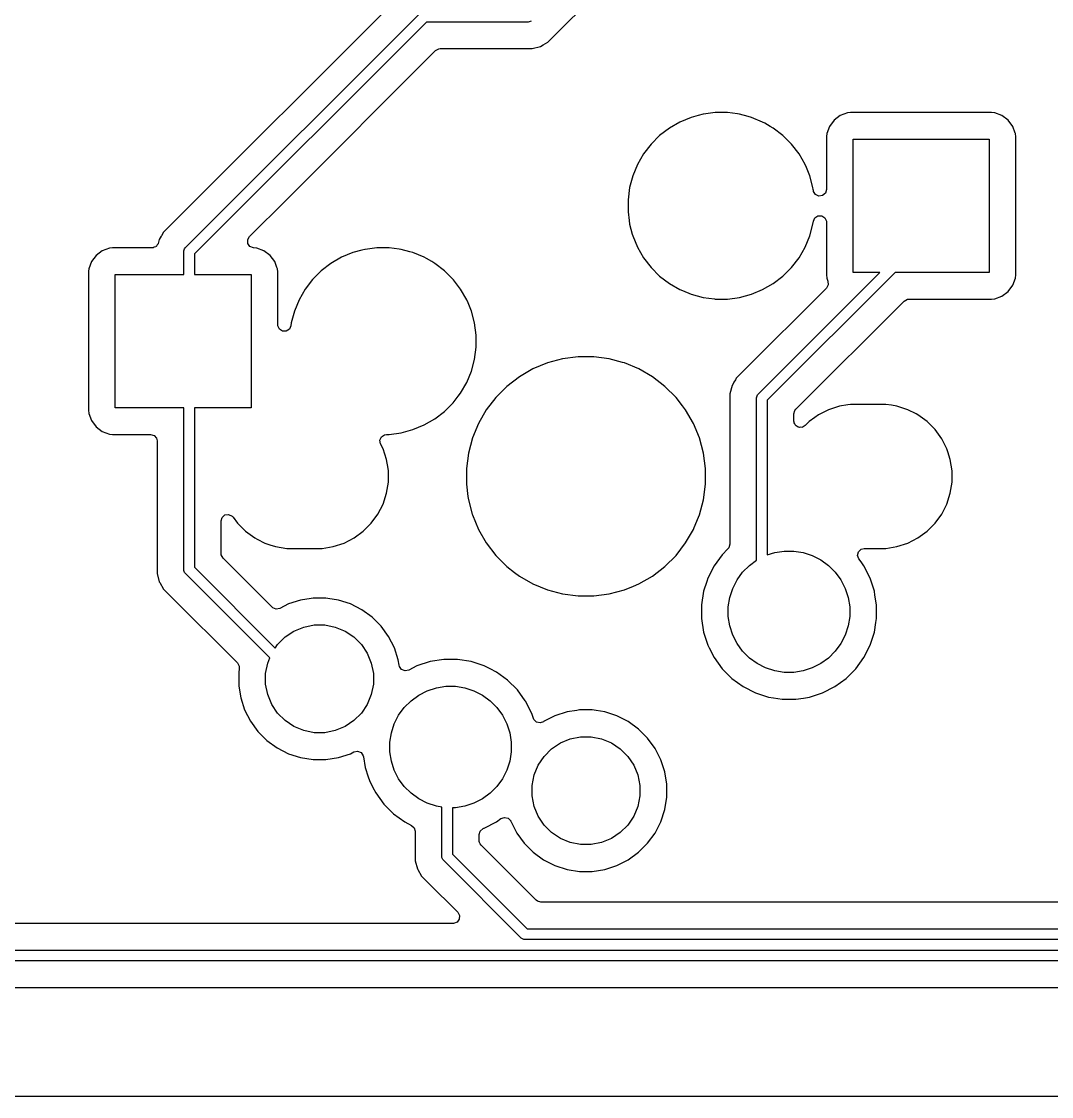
# Model space of a CAD drawing. Header units: millimetres. Extents: x 69 to 174, y -162 to -92.
# Drawn here: x 88.55 to 107.88, y -161.98 to -141.8 of the extents above; entities that cross this region are included whole.
import ezdxf

# ---------------------------------------------------------------- set-up
doc = ezdxf.new("R2010")
doc.units = ezdxf.units.MM
doc.layers.add('Back', color=153, linetype='CONTINUOUS', true_color=0x4d7fc4)

msp = doc.modelspace()

# ---------------------------------------------------------------- linework, layer by layer
at = {"layer": 'Back', "linetype": 'CONTINUOUS'}
for p, q in [((98.549421, -142.068395), (100.878181, -139.739636)), ((95.740874, -141.229372), (91.216073, -145.754173)), ((91.625881, -146.05218), (96.038881, -141.639181)), ((96.151013, -141.809891), (91.796592, -146.164312)), ((98.058692, -141.809891), (96.151013, -141.809891)), ((98.078201, -141.80797), (98.058692, -141.809891)), ((98.114249, -141.793038), (98.078201, -141.80797)), ((98.427408, -142.190411), (98.539212, -142.078607)), ((98.539212, -142.078605), (98.54942, -142.068398)), ((98.539212, -142.078607), (98.539212, -142.078605)), ((98.54942, -142.068398), (98.549421, -142.068395)), ((98.137749, -142.310392), (98.290477, -142.269468)), ((98.290477, -142.269468), (98.340596, -142.24053)), ((98.340596, -142.24053), (98.427408, -142.190411)), ((93.522458, -145.146258), (96.322008, -142.34671)), ((96.322008, -142.34671), (96.383331, -142.313225)), ((96.383331, -142.313225), (96.409689, -142.310391)), ((96.409689, -142.310391), (97.972023, -142.310391)), ((97.972023, -142.310391), (97.972039, -142.310392)), ((97.972039, -142.310392), (97.979635, -142.310392)), ((97.979635, -142.310392), (98.137746, -142.310392)), ((98.137746, -142.310392), (98.137749, -142.310392)), ((100.908109, -143.687657), (100.709382, -143.802392)), ((100.908123, -143.68765), (100.908109, -143.687657)), ((101.120112, -143.599842), (100.908123, -143.68765)), ((101.248076, -143.565554), (101.120112, -143.599842)), ((101.341762, -143.540452), (101.248076, -143.565554)), ((101.352715, -143.539009), (101.341762, -143.540452)), ((101.569258, -143.5105), (101.352715, -143.539009)), ((101.569266, -143.5105), (101.569258, -143.5105)), ((101.798734, -143.5105), (101.569266, -143.5105)), ((101.798741, -143.5105), (101.798734, -143.5105)), ((101.988215, -143.535446), (101.798741, -143.5105)), ((102.026238, -143.540452), (101.988215, -143.535446)), ((102.190461, -143.584455), (102.026238, -143.540452)), ((102.247887, -143.599842), (102.190461, -143.584455)), ((102.459876, -143.68765), (102.247887, -143.599842)), ((102.45989, -143.687657), (102.459876, -143.68765)), ((102.501109, -143.711455), (102.45989, -143.687657)), ((103.801452, -143.653455), (103.715206, -143.768664)), ((103.801455, -143.653452), (103.801452, -143.653455)), ((103.916664, -143.567206), (103.801455, -143.653452)), ((103.916671, -143.567202), (103.916664, -143.567206)), ((104.051516, -143.516908), (103.916671, -143.567202)), ((104.111123, -143.510501), (104.051516, -143.516908)), ((104.111129, -143.5105), (104.111123, -143.510501)), ((106.756864, -143.5105), (104.111129, -143.5105)), ((106.756873, -143.5105), (106.756864, -143.5105)), ((106.756881, -143.5105), (106.756873, -143.5105)), ((106.756883, -143.510501), (106.756881, -143.5105)), ((106.816483, -143.516908), (106.756883, -143.510501)), ((106.951328, -143.567202), (106.816482, -143.516908)), ((106.816482, -143.516908), (106.816483, -143.516908)), ((106.951335, -143.567206), (106.951328, -143.567202)), ((107.066544, -143.653452), (106.951335, -143.567206)), ((107.066547, -143.653455), (107.066544, -143.653452)), ((107.152793, -143.768664), (107.066547, -143.653455)), ((100.709382, -143.802392), (100.527338, -143.942081)), ((102.60021, -143.768671), (102.501109, -143.711455)), ((102.658617, -143.802392), (102.60021, -143.768671)), ((102.840661, -143.942081), (102.658617, -143.802392)), ((103.715202, -143.768671), (103.664908, -143.903517)), ((103.715206, -143.768664), (103.715202, -143.768671)), ((107.152797, -143.768671), (107.152793, -143.768664)), ((107.199587, -143.894123), (107.152797, -143.768671)), ((107.203091, -143.903517), (107.199587, -143.894123)), ((100.527338, -143.942081), (100.365081, -144.104338)), ((102.84067, -143.942089), (102.840661, -143.942081)), ((103.002911, -144.10433), (102.84067, -143.942089)), ((103.658501, -143.963123), (103.6585, -143.963135)), ((103.6585, -143.963135), (103.6585, -144.955848)), ((103.658673, -143.961516), (103.658501, -143.963123)), ((103.664908, -143.903517), (103.658673, -143.961516)), ((104.159, -146.511), (104.159, -144.011)), ((104.159, -144.011), (106.709, -144.011)), ((106.709, -144.011), (106.709, -146.511)), ((107.209499, -143.963128), (107.203091, -143.903517)), ((107.2095, -146.558873), (107.209499, -143.963128)), ((100.225392, -144.286382), (100.110657, -144.485109)), ((100.365081, -144.104338), (100.225392, -144.286382)), ((103.002918, -144.104338), (103.002911, -144.10433)), ((103.142607, -144.286382), (103.002918, -144.104338)), ((103.142608, -144.286385), (103.142607, -144.286382)), ((103.142611, -144.286388), (103.142608, -144.286385)), ((103.257344, -144.485112), (103.142611, -144.286388)), ((100.11065, -144.485123), (100.022842, -144.697112)), ((100.110657, -144.485109), (100.11065, -144.485123)), ((103.257346, -144.485117), (103.257344, -144.485112)), ((103.257349, -144.485123), (103.257346, -144.485117)), ((103.281373, -144.543123), (103.257349, -144.485123)), ((100.022842, -144.697112), (99.963453, -144.918759)), ((103.345158, -144.697113), (103.281373, -144.543123)), ((103.404548, -144.918762), (103.345158, -144.697113)), ((99.963451, -144.91877), (99.9335, -145.146258)), ((99.963453, -144.918759), (99.963451, -144.91877)), ((103.40943, -144.955848), (103.404548, -144.918762)), ((103.411561, -144.972033), (103.40943, -144.955848)), ((103.415523, -144.990783), (103.411561, -144.972033)), ((103.453297, -145.049561), (103.415523, -144.990783)), ((103.516853, -145.078586), (103.453297, -145.049561)), ((103.586011, -145.068642), (103.516853, -145.078586)), ((103.638815, -145.022887), (103.586011, -145.068642)), ((103.6585, -144.955848), (103.638815, -145.022887)), ((92.829501, -145.839215), (93.522458, -145.146258)), ((99.9335, -145.146258), (99.9335, -145.375741)), ((99.9335, -145.375741), (99.954368, -145.534238)), ((103.411561, -145.549964), (103.439827, -145.486069)), ((103.439827, -145.486069), (103.498151, -145.447597)), ((103.498151, -145.447597), (103.568016, -145.446765)), ((103.568016, -145.446765), (103.627239, -145.483837)), ((103.627239, -145.483837), (103.657019, -145.547043)), ((99.954368, -145.534238), (99.963452, -145.603238)), ((99.963452, -145.603238), (100.01348, -145.789948)), ((103.345158, -145.824887), (103.404548, -145.603238)), ((103.404548, -145.603238), (103.411561, -145.549964)), ((103.657019, -145.547043), (103.6585, -145.56615)), ((103.6585, -145.56615), (103.6585, -146.55887)), ((91.137015, -145.891106), (91.116796, -145.96656)), ((91.173325, -145.828216), (91.137015, -145.891106)), ((91.177317, -145.8213), (91.173325, -145.828216)), ((91.177322, -145.82129), (91.177317, -145.8213)), ((91.216069, -145.754178), (91.177322, -145.82129)), ((91.216073, -145.754173), (91.216069, -145.754178)), ((92.797036, -145.896227), (92.829501, -145.839215)), ((92.799529, -145.966052), (92.797036, -145.896227)), ((100.01348, -145.789948), (100.022842, -145.824887)), ((100.022842, -145.824887), (100.11065, -146.036876)), ((103.257344, -146.036888), (103.345158, -145.824887)), ((90.066664, -146.107206), (89.951455, -146.193452)), ((90.066671, -146.107202), (90.066664, -146.107206)), ((90.201516, -146.056908), (90.066671, -146.107202)), ((90.261123, -146.050501), (90.201516, -146.056908)), ((90.261129, -146.0505), (90.261123, -146.050501)), ((90.999156, -146.0505), (90.261129, -146.0505)), ((91.002509, -146.050219), (90.999156, -146.0505)), ((91.003325, -146.05043), (91.002509, -146.050219)), ((91.004451, -146.050057), (91.003325, -146.05043)), ((91.019717, -146.048783), (91.004451, -146.050057)), ((91.044011, -146.036982), (91.019717, -146.048783)), ((91.069665, -146.028503), (91.044011, -146.036982)), ((91.074974, -146.021942), (91.069665, -146.028503)), ((91.082565, -146.018255), (91.074974, -146.021942)), ((91.096624, -145.995188), (91.082565, -146.018255)), ((91.113618, -145.97419), (91.096624, -145.995188)), ((91.116796, -145.96656), (91.113618, -145.97419)), ((91.596592, -146.122891), (91.598513, -146.103382)), ((91.598513, -146.103382), (91.613445, -146.067334)), ((91.613445, -146.067334), (91.625881, -146.05218)), ((92.839377, -146.023445), (92.799529, -145.966052)), ((92.903928, -146.050183), (92.839377, -146.023445)), ((92.966484, -146.056908), (92.903928, -146.050183)), ((93.101328, -146.107202), (92.966482, -146.056908)), ((92.966482, -146.056908), (92.966484, -146.056908)), ((93.101335, -146.107206), (93.101328, -146.107202)), ((93.216544, -146.193452), (93.101335, -146.107206)), ((94.937886, -146.094888), (94.770112, -146.139842)), ((94.991762, -146.080452), (94.937886, -146.094888)), ((95.002715, -146.079009), (94.991762, -146.080452)), ((95.219258, -146.0505), (95.002715, -146.079009)), ((95.219266, -146.0505), (95.219258, -146.0505)), ((95.448734, -146.0505), (95.219266, -146.0505)), ((95.448741, -146.0505), (95.448734, -146.0505)), ((95.638215, -146.075446), (95.448741, -146.0505)), ((95.676238, -146.080452), (95.638215, -146.075446)), ((95.840461, -146.124455), (95.676238, -146.080452)), ((100.11065, -146.036876), (100.110657, -146.03689)), ((100.110657, -146.03689), (100.225392, -146.235617)), ((103.142611, -146.235612), (103.257344, -146.036888)), ((89.865202, -146.308671), (89.814908, -146.443517)), ((89.865206, -146.308664), (89.865202, -146.308671)), ((89.951452, -146.193455), (89.865206, -146.308664)), ((89.951455, -146.193452), (89.951452, -146.193455)), ((91.596592, -146.551), (91.596592, -146.122891)), ((91.796592, -146.164312), (91.796592, -146.551)), ((93.216547, -146.193455), (93.216544, -146.193452)), ((93.302793, -146.308664), (93.216547, -146.193455)), ((93.302797, -146.308671), (93.302793, -146.308664)), ((93.343447, -146.417661), (93.302797, -146.308671)), ((94.558109, -146.227657), (94.359382, -146.342392)), ((94.558123, -146.22765), (94.558109, -146.227657)), ((94.770112, -146.139842), (94.558123, -146.22765)), ((95.897887, -146.139842), (95.840461, -146.124455)), ((96.109876, -146.22765), (95.897887, -146.139842)), ((96.10989, -146.227657), (96.109876, -146.22765)), ((96.151109, -146.251455), (96.10989, -146.227657)), ((96.25021, -146.308671), (96.151109, -146.251455)), ((96.308617, -146.342392), (96.25021, -146.308671)), ((100.225392, -146.235617), (100.365081, -146.417661)), ((103.002919, -146.417661), (103.142611, -146.235612)), ((89.808501, -146.503123), (89.8085, -146.503135)), ((89.8085, -146.503135), (89.8085, -149.09887)), ((89.809926, -146.489864), (89.808501, -146.503123)), ((89.814908, -146.443517), (89.809926, -146.489864)), ((93.353091, -146.443517), (93.343447, -146.417661)), ((93.359497, -146.503116), (93.353091, -146.443517)), ((93.359498, -146.503123), (93.359497, -146.503116)), ((93.359499, -146.503129), (93.359498, -146.503123)), ((93.359499, -147.495852), (93.359499, -146.503129)), ((94.177338, -146.482081), (94.015081, -146.644338)), ((94.359382, -146.342392), (94.177338, -146.482081)), ((96.490661, -146.482081), (96.308617, -146.342392)), ((96.49067, -146.482089), (96.490661, -146.482081)), ((96.652911, -146.64433), (96.49067, -146.482089)), ((100.365081, -146.417661), (100.365089, -146.41767)), ((100.365089, -146.41767), (100.52733, -146.579911)), ((102.375289, -148.796772), (104.661062, -146.511)), ((104.943904, -146.511), (102.546, -148.908904)), ((102.84067, -146.579911), (103.002911, -146.41767)), ((103.002911, -146.41767), (103.002914, -146.417665)), ((103.002914, -146.417665), (103.002919, -146.417661)), ((104.661062, -146.511), (104.159, -146.511)), ((106.709, -146.511), (104.943904, -146.511)), ((90.309, -149.051), (90.309, -146.551)), ((90.309, -146.551), (91.596592, -146.551)), ((91.796592, -146.551), (92.859, -146.551)), ((92.859, -146.551), (92.859, -149.051)), ((94.015081, -146.644338), (93.875392, -146.826382)), ((96.652918, -146.644338), (96.652911, -146.64433)), ((96.652919, -146.644339), (96.652918, -146.644338)), ((96.657732, -146.650611), (96.652919, -146.644339)), ((96.792607, -146.826382), (96.657732, -146.650611)), ((100.52733, -146.579911), (100.527338, -146.579918)), ((100.527338, -146.579918), (100.709382, -146.719607)), ((100.709382, -146.719607), (100.709385, -146.719608)), ((100.709385, -146.719608), (100.709388, -146.719611)), ((100.709388, -146.719611), (100.908112, -146.834344)), ((102.459888, -146.834344), (102.658612, -146.719611)), ((102.658612, -146.719611), (102.840661, -146.579919)), ((102.840661, -146.579919), (102.840665, -146.579914)), ((102.840665, -146.579914), (102.84067, -146.579911)), ((103.6585, -146.55887), (103.658501, -146.558876)), ((103.658501, -146.558876), (103.664909, -146.618485)), ((103.664909, -146.618485), (103.68619, -146.675544)), ((103.68619, -146.675544), (103.691174, -146.745236)), ((107.152796, -146.753331), (107.203091, -146.618483)), ((107.203091, -146.618483), (107.2095, -146.558873)), ((93.875392, -146.826382), (93.760657, -147.025109)), ((96.792608, -146.826385), (96.792607, -146.826382)), ((96.792611, -146.826388), (96.792608, -146.826385)), ((96.907344, -147.025112), (96.792611, -146.826388)), ((100.908112, -146.834344), (100.908117, -146.834346)), ((100.908117, -146.834346), (100.908123, -146.834349)), ((100.908123, -146.834349), (100.953535, -146.853159)), ((100.953535, -146.853159), (101.120113, -146.922158)), ((101.120113, -146.922158), (101.341762, -146.981548)), ((102.026238, -146.981548), (102.247887, -146.922158)), ((103.657689, -146.806557), (102.077286, -148.386961)), ((102.247887, -146.922158), (102.459888, -146.834344)), ((103.691174, -146.745236), (103.657689, -146.806557)), ((106.951331, -146.954796), (107.066546, -146.868546)), ((107.066546, -146.868546), (107.152796, -146.753331)), ((93.76065, -147.025123), (93.672842, -147.237112)), ((93.760657, -147.025109), (93.76065, -147.025123)), ((96.907346, -147.025117), (96.907344, -147.025112)), ((96.907349, -147.025123), (96.907346, -147.025117)), ((96.931373, -147.083123), (96.907349, -147.025123)), ((96.995158, -147.237113), (96.931373, -147.083123)), ((101.341762, -146.981548), (101.558312, -147.010057)), ((101.558312, -147.010057), (101.56925, -147.011498)), ((101.56925, -147.011498), (101.569266, -147.0115)), ((101.569266, -147.0115), (101.569273, -147.0115)), ((101.569273, -147.0115), (101.798727, -147.0115)), ((101.798727, -147.0115), (101.798734, -147.0115)), ((101.798734, -147.0115), (102.026238, -146.981548)), ((103.082814, -149.079903), (105.114899, -147.047817)), ((105.114899, -147.047817), (105.176222, -147.014333)), ((105.176222, -147.014333), (105.20258, -147.011499)), ((105.20258, -147.011499), (106.756871, -147.011499)), ((106.756871, -147.011499), (106.756872, -147.011499)), ((106.756872, -147.011499), (106.816483, -147.005091)), ((106.816483, -147.005091), (106.951331, -146.954796)), ((93.672842, -147.237112), (93.613453, -147.458759)), ((97.054548, -147.458762), (96.995158, -147.237113)), ((93.36098, -147.514958), (93.359499, -147.495852)), ((93.390759, -147.578164), (93.36098, -147.514958)), ((93.606438, -147.512038), (93.578171, -147.575934)), ((93.613451, -147.45877), (93.606438, -147.512038)), ((93.613453, -147.458759), (93.613451, -147.45877)), ((97.0845, -147.686266), (97.054548, -147.458762)), ((93.449982, -147.615236), (93.390759, -147.578164)), ((93.519847, -147.614405), (93.449982, -147.615236)), ((93.578171, -147.575934), (93.519847, -147.614405)), ((97.0845, -147.915734), (97.0845, -147.686266)), ((97.054548, -148.143238), (97.0845, -147.915734)), ((98.996883, -148.096601), (98.705203, -148.135001)), ((98.996888, -148.0966), (98.996883, -148.096601)), ((98.996894, -148.0966), (98.996888, -148.0966)), ((99.291106, -148.0966), (98.996894, -148.0966)), ((99.291111, -148.0966), (99.291106, -148.0966)), ((99.291116, -148.096601), (99.291111, -148.0966)), ((99.582796, -148.135001), (99.291116, -148.096601)), ((96.995158, -148.364887), (97.054548, -148.143238)), ((98.149189, -148.323742), (97.89441, -148.47084)), ((98.149205, -148.323734), (98.149189, -148.323742)), ((98.421005, -148.211152), (98.149205, -148.323734)), ((98.705203, -148.135001), (98.421005, -148.211152)), ((99.582799, -148.135001), (99.582796, -148.135001)), ((99.5828, -148.135002), (99.582799, -148.135001)), ((99.830002, -148.20124), (99.5828, -148.135002)), ((99.866994, -148.211152), (99.830002, -148.20124)), ((100.138794, -148.323734), (99.866994, -148.211152)), ((100.13881, -148.323742), (100.138794, -148.323734)), ((100.393589, -148.47084), (100.13881, -148.323742)), ((96.907344, -148.576888), (96.995158, -148.364887)), ((97.894394, -148.470851), (97.66099, -148.649948)), ((97.89441, -148.47084), (97.894394, -148.470851)), ((100.393592, -148.470842), (100.393589, -148.47084)), ((100.393597, -148.470845), (100.393592, -148.470842)), ((100.393603, -148.470849), (100.393597, -148.470845)), ((100.393605, -148.470851), (100.393603, -148.470849)), ((100.627009, -148.649948), (100.393605, -148.470851)), ((101.948115, -148.528845), (101.922271, -148.573608)), ((101.965479, -148.498768), (101.948115, -148.528845)), ((101.965481, -148.498765), (101.965479, -148.498768)), ((102.077286, -148.386961), (101.965481, -148.498765)), ((96.792611, -148.775612), (96.907344, -148.576888)), ((97.660983, -148.649954), (97.452954, -148.857983)), ((97.66099, -148.649948), (97.660983, -148.649954)), ((100.627016, -148.649954), (100.627009, -148.649948)), ((100.835045, -148.857983), (100.627016, -148.649954)), ((101.886423, -148.635698), (101.845499, -148.788426)), ((101.88689, -148.63489), (101.886423, -148.635698)), ((101.91803, -148.580954), (101.88689, -148.63489)), ((101.922271, -148.573608), (101.91803, -148.580954)), ((96.65292, -148.95766), (96.748816, -148.832686)), ((96.748816, -148.832686), (96.792611, -148.775612)), ((97.452948, -148.85799), (97.273851, -149.091394)), ((97.452954, -148.857983), (97.452948, -148.85799)), ((100.835051, -148.85799), (100.835045, -148.857983)), ((100.956036, -149.015661), (100.835051, -148.85799)), ((101.845499, -148.788426), (101.845499, -148.788428)), ((101.845499, -148.788428), (101.845499, -148.956529)), ((102.346, -148.867483), (102.347921, -148.847974)), ((102.346, -151.914267), (102.346, -148.867483)), ((102.347921, -148.847974), (102.362853, -148.811926)), ((102.362853, -148.811926), (102.375289, -148.796772)), ((102.546, -148.908904), (102.546, -151.81545)), ((89.8085, -149.09887), (89.808501, -149.098876)), ((89.808501, -149.098876), (89.814908, -149.158483)), ((91.596592, -149.051), (90.309, -149.051)), ((91.596592, -152.086891), (91.596592, -149.051)), ((92.859, -149.051), (91.796592, -149.051)), ((91.796592, -149.051), (91.796592, -152.045469)), ((96.308612, -149.259611), (96.490661, -149.119919)), ((96.490661, -149.119919), (96.490665, -149.119914)), ((96.490665, -149.119914), (96.49067, -149.119911)), ((96.49067, -149.119911), (96.652911, -148.95767)), ((96.652911, -148.95767), (96.65292, -148.95766)), ((97.27384, -149.09141), (97.126742, -149.346189)), ((97.273851, -149.091394), (97.27384, -149.09141)), ((101.014155, -149.091403), (100.956036, -149.015661)), ((101.014159, -149.09141), (101.014155, -149.091403)), ((101.161257, -149.346189), (101.014159, -149.09141)), ((101.845499, -148.956529), (101.8455, -148.956542)), ((101.8455, -148.956542), (101.8455, -151.613878)), ((103.0465, -149.167579), (103.066185, -149.10054)), ((103.066185, -149.10054), (103.082814, -149.079903)), ((103.697041, -149.088607), (103.507511, -149.185179)), ((103.697044, -149.088606), (103.697041, -149.088607)), ((103.899344, -149.022876), (103.697044, -149.088606)), ((104.056438, -148.997995), (103.899344, -149.022876)), ((104.109442, -148.9896), (104.056438, -148.997995)), ((104.770358, -148.9896), (104.109442, -148.9896)), ((104.875406, -149.006238), (104.770358, -148.9896)), ((104.980455, -149.022876), (104.875406, -149.006238)), ((105.182755, -149.088606), (104.980455, -149.022876)), ((105.182758, -149.088607), (105.182755, -149.088606)), ((105.338816, -149.168124), (105.182758, -149.088607)), ((89.814908, -149.158483), (89.865202, -149.293328)), ((89.865202, -149.293328), (89.865206, -149.293335)), ((89.865206, -149.293335), (89.951452, -149.408544)), ((96.109888, -149.374344), (96.308612, -149.259611)), ((103.0465, -149.29977), (103.0465, -149.167579)), ((103.046816, -149.308616), (103.0465, -149.29977)), ((103.048371, -149.312786), (103.046816, -149.308616)), ((103.051523, -149.334705), (103.048371, -149.312786)), ((103.063495, -149.353334), (103.051523, -149.334705)), ((103.335419, -149.310212), (103.258181, -149.387451)), ((103.33542, -149.310212), (103.335419, -149.310212)), ((103.335422, -149.31021), (103.33542, -149.310212)), ((103.441436, -149.233186), (103.335422, -149.31021)), ((103.507511, -149.185179), (103.441436, -149.233186)), ((105.372288, -149.185179), (105.338816, -149.168124)), ((105.544378, -149.31021), (105.372288, -149.185179)), ((105.69479, -149.460622), (105.544378, -149.31021)), ((89.951452, -149.408544), (89.951455, -149.408547)), ((89.951455, -149.408547), (90.066664, -149.494793)), ((90.066664, -149.494793), (90.066671, -149.494797)), ((90.066671, -149.494797), (90.201517, -149.545091)), ((90.201517, -149.545091), (90.201516, -149.545091)), ((90.201516, -149.545091), (90.208444, -149.545835)), ((90.208444, -149.545835), (90.261127, -149.5515)), ((95.448734, -149.5515), (95.676238, -149.521548)), ((95.676238, -149.521548), (95.897887, -149.462158)), ((95.897887, -149.462158), (96.109888, -149.374344)), ((97.126734, -149.346205), (97.014152, -149.618005)), ((97.126742, -149.346189), (97.126734, -149.346205)), ((101.161265, -149.346205), (101.161257, -149.346189)), ((101.273847, -149.618005), (101.161265, -149.346205)), ((103.071233, -149.37408), (103.063495, -149.353334)), ((103.082014, -149.382151), (103.071233, -149.37408)), ((103.089297, -149.393483), (103.082014, -149.382151)), ((103.109439, -149.402681), (103.089297, -149.393483)), ((103.127166, -149.415952), (103.109439, -149.402681)), ((103.140601, -149.416912), (103.127166, -149.415952)), ((103.152853, -149.422508), (103.140601, -149.416912)), ((103.174771, -149.419356), (103.152853, -149.422508)), ((103.196858, -149.420936), (103.174771, -149.419356)), ((103.208679, -149.41448), (103.196858, -149.420936)), ((103.222011, -149.412564), (103.208679, -149.41448)), ((103.238744, -149.398063), (103.222011, -149.412564)), ((103.258181, -149.387451), (103.238744, -149.398063)), ((105.819821, -149.632712), (105.69479, -149.460622)), ((90.261127, -149.5515), (90.972092, -149.551499)), ((90.972092, -149.551499), (91.039131, -149.571183)), ((91.039131, -149.571183), (91.084886, -149.623987)), ((91.084886, -149.623987), (91.096092, -149.675499)), ((91.096092, -149.675499), (91.096092, -152.000221)), ((95.278311, -149.663126), (95.304587, -149.598385)), ((95.291207, -149.731795), (95.278311, -149.663126)), ((95.337292, -149.822241), (95.291207, -149.731795)), ((95.304587, -149.598385), (95.361694, -149.558128)), ((95.361694, -149.558128), (95.401692, -149.5515)), ((95.401692, -149.5515), (95.448727, -149.5515)), ((95.448727, -149.5515), (95.448734, -149.5515)), ((97.014152, -149.618005), (96.938001, -149.902203)), ((101.27385, -149.618013), (101.273847, -149.618005)), ((101.349998, -149.9022), (101.27385, -149.618013)), ((105.86487, -149.721126), (105.819821, -149.632712)), ((105.916392, -149.822241), (105.86487, -149.721126)), ((95.337293, -149.822244), (95.337292, -149.822241)), ((95.403024, -150.024545), (95.337293, -149.822244)), ((96.938001, -149.902203), (96.899601, -150.193883)), ((101.3884, -150.193894), (101.349998, -149.9022)), ((105.916393, -149.822244), (105.916392, -149.822241)), ((105.935237, -149.880241), (105.916393, -149.822244)), ((105.982124, -150.024546), (105.935237, -149.880241)), ((95.403024, -150.024546), (95.403024, -150.024545)), ((95.429847, -150.1939), (95.403024, -150.024546)), ((106.0154, -150.234642), (105.982124, -150.024546)), ((95.4363, -150.234642), (95.429847, -150.1939)), ((95.4363, -150.447358), (95.4363, -150.234642)), ((96.899601, -150.193883), (96.8996, -150.1939)), ((96.8996, -150.1939), (96.8996, -150.488099)), ((101.3884, -150.488106), (101.3884, -150.193894)), ((106.0154, -150.447358), (106.0154, -150.234642)), ((95.403024, -150.657454), (95.4363, -150.447358)), ((96.8996, -150.488099), (96.899601, -150.488116)), ((96.899601, -150.488116), (96.92953, -150.715455)), ((101.349998, -150.7798), (101.3884, -150.488106)), ((105.982124, -150.657454), (106.0154, -150.447358)), ((95.337292, -150.859758), (95.403024, -150.657454)), ((96.92953, -150.715455), (96.938002, -150.7798)), ((105.916392, -150.859758), (105.982124, -150.657454)), ((95.240721, -151.049288), (95.337292, -150.859758)), ((96.938002, -150.7798), (97.010211, -151.049288)), ((101.27385, -151.063987), (101.349998, -150.7798)), ((105.819821, -151.049288), (105.916392, -150.859758)), ((92.297092, -151.177959), (92.316777, -151.11092)), ((92.316777, -151.11092), (92.369581, -151.065165)), ((92.369581, -151.065165), (92.438739, -151.055221)), ((92.438739, -151.055221), (92.502295, -151.084246)), ((92.502295, -151.084246), (92.521409, -151.105073)), ((92.521409, -151.105073), (92.60591, -151.221378)), ((95.11569, -151.221378), (95.240721, -151.049288)), ((97.010211, -151.049288), (97.014152, -151.063994)), ((97.014152, -151.063994), (97.126734, -151.335794)), ((101.174936, -151.30279), (101.256831, -151.105074)), ((101.256831, -151.105074), (101.27385, -151.063987)), ((105.69479, -151.221378), (105.819821, -151.049288)), ((92.297092, -151.786793), (92.297092, -151.177959)), ((92.60591, -151.221378), (92.756322, -151.37179)), ((94.965278, -151.37179), (95.11569, -151.221378)), ((97.126734, -151.335794), (97.126742, -151.33581)), ((97.126742, -151.33581), (97.27384, -151.590589)), ((101.014155, -151.590597), (101.161261, -151.335803)), ((101.161261, -151.335803), (101.174936, -151.30279)), ((105.544378, -151.37179), (105.69479, -151.221378)), ((92.756322, -151.37179), (92.928412, -151.496821)), ((92.928412, -151.496821), (92.977053, -151.521605)), ((92.977053, -151.521605), (93.117941, -151.593392)), ((94.603658, -151.593392), (94.793188, -151.496821)), ((94.793188, -151.496821), (94.965278, -151.37179)), ((105.182758, -151.593392), (105.372288, -151.496821)), ((105.372288, -151.496821), (105.544378, -151.37179)), ((93.117941, -151.593392), (93.117944, -151.593393)), ((93.117944, -151.593393), (93.210298, -151.6234)), ((93.210298, -151.6234), (93.320246, -151.659124)), ((93.320246, -151.659124), (93.530342, -151.6924)), ((93.530342, -151.6924), (93.530343, -151.6924)), ((93.530343, -151.6924), (94.191257, -151.6924)), ((94.191257, -151.6924), (94.191258, -151.6924)), ((94.191258, -151.6924), (94.401354, -151.659124)), ((94.401354, -151.659124), (94.603658, -151.593392)), ((97.27384, -151.590589), (97.273851, -151.590605)), ((97.273851, -151.590605), (97.452948, -151.824009)), ((100.83505, -151.824011), (101.014155, -151.590597)), ((101.809181, -151.701559), (101.70041, -151.810329)), ((101.825815, -151.680917), (101.809181, -151.701559)), ((101.8455, -151.613878), (101.825815, -151.680917)), ((102.687172, -151.769581), (102.864321, -151.741523)), ((102.864321, -151.741523), (103.043679, -151.741523)), ((103.043679, -151.741523), (103.220828, -151.769581)), ((104.241475, -151.823479), (104.2573, -151.755425)), ((104.2573, -151.755425), (104.307406, -151.70673)), ((104.307406, -151.70673), (104.365273, -151.6924)), ((104.365273, -151.6924), (104.770357, -151.6924)), ((104.770357, -151.6924), (104.770358, -151.6924)), ((104.770358, -151.6924), (104.980454, -151.659124)), ((104.980454, -151.659124), (105.182758, -151.593392)), ((92.299926, -151.813151), (92.297092, -151.786793)), ((92.333411, -151.874474), (92.299926, -151.813151)), ((93.254823, -152.795887), (92.333411, -151.874474)), ((97.452948, -151.824009), (97.452954, -151.824016)), ((97.452954, -151.824016), (97.660983, -152.032045)), ((100.627011, -152.03205), (100.83505, -151.824011)), ((101.70041, -151.810329), (101.548353, -152.019617)), ((102.211681, -152.011856), (102.346, -151.914267)), ((102.546, -151.81545), (102.687172, -151.769581)), ((103.220828, -151.769581), (103.391407, -151.825006)), ((103.391407, -151.825006), (103.551216, -151.906432)), ((103.551216, -151.906432), (103.696319, -152.011856)), ((104.264955, -151.889285), (104.241475, -151.823479)), ((104.307094, -151.947285), (104.264955, -151.889285)), ((104.359647, -152.019618), (104.307094, -151.947285)), ((91.096091, -152.165945), (91.09609, -152.165945)), ((91.09609, -152.165945), (91.137015, -152.318678)), ((91.096092, -152.000221), (91.096091, -152.000239)), ((91.096091, -152.000239), (91.096091, -152.165945)), ((91.598513, -152.1064), (91.596592, -152.086891)), ((91.613445, -152.142448), (91.598513, -152.1064)), ((91.625881, -152.157602), (91.613445, -152.142448)), ((93.213515, -153.745236), (91.625881, -152.157602)), ((91.796592, -152.045469), (93.314143, -153.563021)), ((97.660983, -152.032045), (97.66099, -152.032051)), ((97.66099, -152.032051), (97.804486, -152.142159)), ((97.804486, -152.142159), (97.894403, -152.211155)), ((100.393597, -152.211155), (100.627011, -152.03205)), ((101.548353, -152.019617), (101.43091, -152.250112)), ((101.979432, -152.283784), (102.084856, -152.138681)), ((102.084856, -152.138681), (102.211681, -152.011856)), ((103.696319, -152.011856), (103.823144, -152.138681)), ((103.823144, -152.138681), (103.928568, -152.283784)), ((104.477091, -152.250115), (104.359647, -152.019618)), ((91.137015, -152.318678), (91.137016, -152.318679)), ((91.137016, -152.318679), (91.144846, -152.33224)), ((91.144846, -152.33224), (91.144848, -152.332243)), ((91.144848, -152.332243), (91.216069, -152.455603)), ((97.894403, -152.211155), (97.89441, -152.211159)), ((97.89441, -152.211159), (98.149189, -152.358257)), ((98.149189, -152.358257), (98.149205, -152.358265)), ((98.149205, -152.358265), (98.421005, -152.470847)), ((100.033569, -152.40185), (100.138794, -152.358265)), ((100.138794, -152.358265), (100.138797, -152.358263)), ((100.138797, -152.358263), (100.138803, -152.358261)), ((100.138803, -152.358261), (100.393597, -152.211155)), ((101.409982, -152.31452), (101.350967, -152.496149)), ((101.430909, -152.250115), (101.409982, -152.31452)), ((101.43091, -152.250112), (101.430909, -152.250114)), ((101.430909, -152.250114), (101.430909, -152.250115)), ((101.898006, -152.443593), (101.979432, -152.283784)), ((103.928568, -152.283784), (104.009994, -152.443593)), ((104.557032, -152.496146), (104.477091, -152.250115)), ((91.216069, -152.455603), (91.216073, -152.455608)), ((91.216073, -152.455608), (91.334941, -152.574476)), ((98.421005, -152.470847), (98.421007, -152.470847)), ((98.421007, -152.470847), (98.421013, -152.47085)), ((98.421013, -152.47085), (98.7052, -152.546998)), ((98.7052, -152.546998), (98.996894, -152.5854)), ((99.291106, -152.5854), (99.5828, -152.546998)), ((99.5828, -152.546998), (99.866987, -152.47085)), ((99.866987, -152.47085), (100.033569, -152.40185)), ((101.350967, -152.496149), (101.3105, -152.751648)), ((101.842581, -152.614172), (101.898006, -152.443593)), ((104.009994, -152.443593), (104.065419, -152.614172)), ((104.568319, -152.567411), (104.557032, -152.496146)), ((104.5975, -152.751648), (104.568319, -152.567411)), ((91.334941, -152.574476), (91.334947, -152.574481)), ((91.334947, -152.574481), (92.603964, -153.843499)), ((93.56186, -152.735607), (93.398798, -152.818691)), ((93.788887, -152.661841), (93.56186, -152.735607)), ((93.788888, -152.661841), (93.788887, -152.661841)), ((93.987083, -152.63045), (93.788888, -152.661841)), ((94.024649, -152.6245), (93.987083, -152.63045)), ((94.263351, -152.6245), (94.024649, -152.6245)), ((94.300917, -152.63045), (94.263351, -152.6245)), ((94.499111, -152.661841), (94.300917, -152.63045)), ((94.499113, -152.661841), (94.499111, -152.661841)), ((94.499115, -152.661842), (94.499113, -152.661841)), ((94.726134, -152.735605), (94.499115, -152.661842)), ((94.938819, -152.843973), (94.726134, -152.735605)), ((98.996894, -152.5854), (98.996901, -152.5854)), ((98.996901, -152.5854), (99.291099, -152.5854)), ((99.291099, -152.5854), (99.291106, -152.5854)), ((101.3105, -152.751648), (101.3105, -153.010351)), ((101.814523, -152.791321), (101.842581, -152.614172)), ((104.065419, -152.614172), (104.093477, -152.791321)), ((104.5975, -153.010351), (104.5975, -152.751648)), ((93.265389, -152.80531), (93.254823, -152.795887)), ((93.330129, -152.831587), (93.265389, -152.80531)), ((93.398798, -152.818691), (93.330129, -152.831587)), ((95.131933, -152.984279), (94.938819, -152.843973)), ((101.814523, -152.970679), (101.814523, -152.791321)), ((101.842581, -153.147828), (101.814523, -152.970679)), ((104.093477, -152.970679), (104.065419, -153.147828)), ((104.093477, -152.791321), (104.093477, -152.970679)), ((93.665061, -153.244968), (93.849071, -153.168749)), ((93.849071, -153.168749), (94.044415, -153.129892)), ((94.044415, -153.129892), (94.243585, -153.129892)), ((94.243585, -153.129892), (94.438929, -153.168749)), ((94.438929, -153.168749), (94.622939, -153.244968)), ((95.300721, -153.153067), (95.131933, -152.984279)), ((95.441027, -153.346181), (95.300721, -153.153067)), ((101.3105, -153.010351), (101.350967, -153.26585)), ((101.898006, -153.318407), (101.842581, -153.147828)), ((104.065419, -153.147828), (104.009994, -153.318407)), ((104.557032, -153.265854), (104.585824, -153.084067)), ((104.585824, -153.084067), (104.5975, -153.010351)), ((93.358621, -153.496456), (93.499456, -153.355621)), ((93.499456, -153.355621), (93.665061, -153.244968)), ((94.622939, -153.244968), (94.788544, -153.355621)), ((94.788544, -153.355621), (94.929379, -153.496456)), ((95.549395, -153.558866), (95.441027, -153.346181)), ((101.350967, -153.26585), (101.350968, -153.265854)), ((101.350968, -153.265854), (101.424709, -153.492804)), ((101.979432, -153.478216), (101.898006, -153.318407)), ((104.009994, -153.318407), (103.928568, -153.478216)), ((104.477091, -153.511885), (104.557032, -153.265854)), ((93.314143, -153.563021), (93.358621, -153.496456)), ((94.929379, -153.496456), (95.040032, -153.662061)), ((95.623158, -153.785885), (95.549395, -153.558866)), ((101.424709, -153.492804), (101.43091, -153.511887)), ((101.43091, -153.511887), (101.454845, -153.558863)), ((101.454845, -153.558863), (101.548353, -153.742382)), ((102.084856, -153.623319), (101.979432, -153.478216)), ((103.928568, -153.478216), (103.823144, -153.623319)), ((104.359647, -153.742382), (104.477091, -153.511885)), ((93.171749, -153.846071), (93.213515, -153.745236)), ((95.040032, -153.662061), (95.116251, -153.846071)), ((96.474649, -153.7775), (96.219149, -153.817967)), ((96.474654, -153.7775), (96.474649, -153.7775)), ((96.733346, -153.7775), (96.474654, -153.7775)), ((96.733351, -153.7775), (96.733346, -153.7775)), ((96.98885, -153.817967), (96.733351, -153.7775)), ((101.548353, -153.742382), (101.700408, -153.951668)), ((102.211681, -153.750144), (102.084856, -153.623319)), ((102.356784, -153.855568), (102.211681, -153.750144)), ((103.696319, -153.750144), (103.551216, -153.855568)), ((103.823144, -153.623319), (103.696319, -153.750144)), ((104.207592, -153.951668), (104.359647, -153.742382)), ((92.603964, -153.843499), (92.637449, -153.904822)), ((92.638756, -153.950578), (92.6275, -154.021643)), ((92.637449, -153.904822), (92.638756, -153.950578)), ((93.132892, -154.041415), (93.171749, -153.846071)), ((95.116251, -153.846071), (95.155108, -154.041415)), ((95.63901, -153.88597), (95.623158, -153.785885)), ((95.644111, -153.90657), (95.63901, -153.88597)), ((95.684368, -153.963677), (95.644111, -153.90657)), ((95.749109, -153.989953), (95.684368, -153.963677)), ((95.817778, -153.977057), (95.749109, -153.989953)), ((95.973112, -153.89791), (95.817778, -153.977057)), ((96.219149, -153.817967), (95.973112, -153.89791)), ((96.988852, -153.817967), (96.98885, -153.817967)), ((96.988854, -153.817968), (96.988852, -153.817967)), ((97.234885, -153.897909), (96.988854, -153.817968)), ((97.234886, -153.897909), (97.234885, -153.897909)), ((97.234887, -153.89791), (97.234886, -153.897909)), ((97.348718, -153.95591), (97.234887, -153.89791)), ((97.465382, -154.015353), (97.348718, -153.95591)), ((101.700408, -153.951668), (101.883332, -154.134592)), ((102.516593, -153.936994), (102.356784, -153.855568)), ((102.687172, -153.992419), (102.516593, -153.936994)), ((103.391407, -153.936994), (103.220828, -153.992419)), ((103.551216, -153.855568), (103.391407, -153.936994)), ((104.024668, -154.134592), (104.207592, -153.951668)), ((92.6275, -154.021643), (92.6275, -154.021649)), ((92.6275, -154.021649), (92.6275, -154.260351)), ((93.132892, -154.240585), (93.132892, -154.041415)), ((95.155108, -154.041415), (95.155108, -154.240585)), ((97.674668, -154.167408), (97.465382, -154.015353)), ((97.857592, -154.350332), (97.674668, -154.167408)), ((101.883332, -154.134592), (102.092618, -154.286647)), ((102.864321, -154.020477), (102.687172, -153.992419)), ((103.043679, -154.020477), (102.864321, -154.020477)), ((103.220828, -153.992419), (103.043679, -154.020477)), ((103.815382, -154.286647), (104.024668, -154.134592)), ((92.6275, -154.260351), (92.630823, -154.281329)), ((92.630823, -154.281329), (92.664841, -154.496111)), ((93.171749, -154.435929), (93.132892, -154.240585)), ((95.155108, -154.240585), (95.116251, -154.435929)), ((96.006784, -154.446432), (96.166593, -154.365006)), ((96.166593, -154.365006), (96.337172, -154.309581)), ((96.337172, -154.309581), (96.514321, -154.281523)), ((96.514321, -154.281523), (96.693679, -154.281523)), ((96.693679, -154.281523), (96.870828, -154.309581)), ((96.870828, -154.309581), (97.041407, -154.365006)), ((97.041407, -154.365006), (97.201216, -154.446432)), ((98.005649, -154.554115), (97.857592, -154.350332)), ((102.092618, -154.286647), (102.323115, -154.404091)), ((103.584885, -154.404091), (103.815382, -154.286647)), ((92.664841, -154.496111), (92.664841, -154.496112)), ((92.664841, -154.496112), (92.664842, -154.496115)), ((92.664842, -154.496115), (92.738605, -154.723134)), ((93.247968, -154.619939), (93.171749, -154.435929)), ((95.116251, -154.435929), (95.040032, -154.619939)), ((95.734856, -154.678681), (95.861681, -154.551856)), ((95.861681, -154.551856), (96.006784, -154.446432)), ((97.201216, -154.446432), (97.346319, -154.551856)), ((97.346319, -154.551856), (97.473144, -154.678681)), ((98.009646, -154.559617), (98.005649, -154.554115)), ((98.127089, -154.79011), (98.009646, -154.559617)), ((102.323115, -154.404091), (102.569146, -154.484032)), ((102.569146, -154.484032), (102.664961, -154.499207)), ((102.664961, -154.499207), (102.824649, -154.5245)), ((102.824649, -154.5245), (102.824654, -154.5245)), ((102.824654, -154.5245), (103.083351, -154.5245)), ((103.083351, -154.5245), (103.225294, -154.502017)), ((103.225294, -154.502017), (103.338854, -154.484032)), ((103.338854, -154.484032), (103.584885, -154.404091)), ((92.738605, -154.723134), (92.846973, -154.935819)), ((93.358621, -154.785544), (93.247968, -154.619939)), ((93.499456, -154.926379), (93.358621, -154.785544)), ((94.929379, -154.785544), (94.788544, -154.926379)), ((95.040032, -154.619939), (94.929379, -154.785544)), ((95.629432, -154.823784), (95.734856, -154.678681)), ((97.473144, -154.678681), (97.578568, -154.823784)), ((98.127089, -154.790112), (98.127089, -154.79011)), ((98.127091, -154.790115), (98.127089, -154.790112)), ((98.15721, -154.882812), (98.127091, -154.790115)), ((98.788887, -154.761841), (98.561863, -154.835606)), ((98.788888, -154.761841), (98.788887, -154.761841)), ((98.969995, -154.733156), (98.788888, -154.761841)), ((99.024649, -154.7245), (98.969995, -154.733156)), ((99.263351, -154.7245), (99.024649, -154.7245)), ((99.334498, -154.735768), (99.263351, -154.7245)), ((99.499111, -154.761841), (99.334498, -154.735768)), ((99.499113, -154.761841), (99.499111, -154.761841)), ((99.499115, -154.761842), (99.499113, -154.761841)), ((99.726134, -154.835605), (99.499115, -154.761842)), ((92.846973, -154.935819), (92.987279, -155.128933)), ((93.665061, -155.037032), (93.499456, -154.926379)), ((94.788544, -154.926379), (94.622939, -155.037032)), ((95.492581, -155.154172), (95.548006, -154.983593)), ((95.548006, -154.983593), (95.629432, -154.823784)), ((97.578568, -154.823784), (97.659994, -154.983593)), ((97.659994, -154.983593), (97.715419, -155.154172)), ((98.165468, -154.902353), (98.15721, -154.882812)), ((98.21416, -154.952462), (98.165468, -154.902353)), ((98.282213, -154.968291), (98.21416, -154.952462)), ((98.344705, -154.945997), (98.282213, -154.968291)), ((98.345025, -154.946519), (98.344705, -154.945997)), ((98.347507, -154.944997), (98.345025, -154.946519)), ((98.34802, -154.944815), (98.347507, -154.944997)), ((98.349173, -154.943976), (98.34802, -154.944815)), ((98.561863, -154.835606), (98.349173, -154.943976)), ((99.938819, -154.943973), (99.726134, -154.835605)), ((100.131933, -155.084279), (99.938819, -154.943973)), ((92.987279, -155.128933), (93.156067, -155.297721)), ((93.849071, -155.113251), (93.665061, -155.037032)), ((94.044415, -155.152108), (93.849071, -155.113251)), ((94.243585, -155.152108), (94.044415, -155.152108)), ((94.438929, -155.113251), (94.243585, -155.152108)), ((94.622939, -155.037032), (94.438929, -155.113251)), ((95.464523, -155.331321), (95.492581, -155.154172)), ((97.715419, -155.154172), (97.743477, -155.331321)), ((100.300721, -155.253067), (100.131933, -155.084279)), ((93.156067, -155.297721), (93.349181, -155.438027)), ((95.464523, -155.510679), (95.464523, -155.331321)), ((97.743477, -155.331321), (97.743477, -155.510679)), ((98.499456, -155.455621), (98.665061, -155.344968)), ((98.665061, -155.344968), (98.849071, -155.268749)), ((98.849071, -155.268749), (99.044415, -155.229892)), ((99.044415, -155.229892), (99.243585, -155.229892)), ((99.243585, -155.229892), (99.438929, -155.268749)), ((99.438929, -155.268749), (99.622939, -155.344968)), ((99.622939, -155.344968), (99.788544, -155.455621)), ((100.441027, -155.446181), (100.300721, -155.253067)), ((93.349181, -155.438027), (93.561866, -155.546395)), ((93.561866, -155.546395), (93.788885, -155.620158)), ((94.499115, -155.620158), (94.726134, -155.546395)), ((94.726134, -155.546395), (94.790349, -155.513675)), ((94.790349, -155.513675), (94.859017, -155.500779)), ((94.859017, -155.500779), (94.923758, -155.527055)), ((94.923758, -155.527055), (94.964015, -155.58416)), ((94.964015, -155.58416), (94.969117, -155.604762)), ((95.492581, -155.687828), (95.464523, -155.510679)), ((97.743477, -155.510679), (97.715419, -155.687828)), ((98.247968, -155.762061), (98.358621, -155.596456)), ((98.358621, -155.596456), (98.499456, -155.455621)), ((99.788544, -155.455621), (99.929379, -155.596456)), ((99.929379, -155.596456), (100.040032, -155.762061)), ((100.549395, -155.658866), (100.441027, -155.446181)), ((93.788885, -155.620158), (94.024649, -155.6575)), ((94.024649, -155.6575), (94.02465, -155.6575)), ((94.02465, -155.6575), (94.26335, -155.6575)), ((94.26335, -155.6575), (94.263351, -155.6575)), ((94.263351, -155.6575), (94.499115, -155.620158)), ((94.969117, -155.604762), (95.000967, -155.80585)), ((95.548006, -155.858407), (95.492581, -155.687828)), ((97.715419, -155.687828), (97.659994, -155.858407)), ((98.171749, -155.946071), (98.247968, -155.762061)), ((100.040032, -155.762061), (100.116251, -155.946071)), ((100.623158, -155.885885), (100.549395, -155.658866)), ((95.000967, -155.80585), (95.000968, -155.805854)), ((95.000968, -155.805854), (95.058489, -155.982885)), ((95.058489, -155.982885), (95.08091, -156.051887)), ((95.629432, -156.018216), (95.548006, -155.858407)), ((97.659994, -155.858407), (97.578568, -156.018216)), ((98.132892, -156.141415), (98.171749, -155.946071)), ((100.116251, -155.946071), (100.155108, -156.141415)), ((100.6605, -156.121649), (100.623158, -155.885885)), ((95.08091, -156.051887), (95.146008, -156.179649)), ((95.146008, -156.179649), (95.198353, -156.282382)), ((95.734856, -156.163319), (95.629432, -156.018216)), ((95.861681, -156.290144), (95.734856, -156.163319)), ((97.473144, -156.163319), (97.346319, -156.290144)), ((97.578568, -156.018216), (97.473144, -156.163319)), ((98.132892, -156.340585), (98.132892, -156.141415)), ((100.155108, -156.141415), (100.155108, -156.340585)), ((100.6605, -156.360351), (100.6605, -156.121649)), ((95.198353, -156.282382), (95.350408, -156.491668)), ((96.006784, -156.395568), (95.861681, -156.290144)), ((96.166593, -156.476994), (96.006784, -156.395568)), ((97.201216, -156.395568), (97.041407, -156.476994)), ((97.346319, -156.290144), (97.201216, -156.395568)), ((98.171749, -156.535929), (98.132892, -156.340585)), ((100.155108, -156.340585), (100.116251, -156.535929)), ((100.623158, -156.596115), (100.6605, -156.360351)), ((95.350408, -156.491668), (95.533332, -156.674592)), ((96.337172, -156.532419), (96.166593, -156.476994)), ((96.439473, -156.548622), (96.337172, -156.532419)), ((96.439473, -157.476223), (96.439473, -156.548622)), ((96.693679, -156.560477), (96.639473, -156.560477)), ((96.639473, -156.560477), (96.639473, -157.434801)), ((96.870828, -156.532419), (96.693679, -156.560477)), ((97.041407, -156.476994), (96.870828, -156.532419)), ((98.247968, -156.719939), (98.171749, -156.535929)), ((100.116251, -156.535929), (100.040032, -156.719939)), ((100.549395, -156.823134), (100.623158, -156.596115)), ((95.533332, -156.674592), (95.742618, -156.826647)), ((97.465382, -156.826647), (97.549272, -156.765697)), ((97.549272, -156.765697), (97.615076, -156.742218)), ((97.615076, -156.742218), (97.68313, -156.758043)), ((97.68313, -156.758043), (97.731825, -156.808149)), ((97.731825, -156.808149), (97.736344, -156.818794)), ((98.358621, -156.885544), (98.247968, -156.719939)), ((100.040032, -156.719939), (99.929379, -156.885544)), ((95.742618, -156.826647), (95.871267, -156.892196)), ((95.871267, -156.892196), (95.922064, -156.94017)), ((95.922064, -156.94017), (95.938973, -157.002681)), ((95.938973, -157.002681), (95.938973, -157.389553)), ((97.139973, -157.06502), (97.159658, -156.997981)), ((97.159658, -156.997981), (97.212462, -156.952226)), ((97.212462, -156.952226), (97.225638, -156.947095)), ((97.225638, -156.947095), (97.234885, -156.944091)), ((97.234885, -156.944091), (97.465382, -156.826647)), ((97.736344, -156.818794), (97.736739, -156.818631)), ((97.736739, -156.818631), (97.738602, -156.823128)), ((97.738602, -156.823128), (97.738604, -156.823133)), ((97.738604, -156.823133), (97.738605, -156.823134)), ((97.738605, -156.823134), (97.846973, -157.035819)), ((98.499456, -157.026379), (98.358621, -156.885544)), ((99.929379, -156.885544), (99.788544, -157.026379)), ((100.441027, -157.035819), (100.549395, -156.823134)), ((97.139973, -157.176126), (97.139973, -157.06502)), ((97.142807, -157.202484), (97.139973, -157.176126)), ((97.144104, -157.20486), (97.142807, -157.202484)), ((97.144996, -157.211061), (97.144104, -157.20486)), ((97.161588, -157.236879), (97.144996, -157.211061)), ((97.846973, -157.035819), (97.987279, -157.228933)), ((98.665061, -157.137032), (98.499456, -157.026379)), ((98.849071, -157.213251), (98.665061, -157.137032)), ((99.044415, -157.252108), (98.849071, -157.213251)), ((99.438929, -157.213251), (99.243585, -157.252108)), ((99.622939, -157.137032), (99.438929, -157.213251)), ((99.788544, -157.026379), (99.622939, -157.137032)), ((100.300721, -157.228933), (100.441027, -157.035819)), ((95.938973, -157.389553), (95.938972, -157.389571)), ((95.938972, -157.389571), (95.938972, -157.555277)), ((97.176292, -157.263807), (97.161588, -157.236879)), ((98.211666, -158.299181), (97.176292, -157.263807)), ((97.987279, -157.228933), (98.156067, -157.397721)), ((98.156067, -157.397721), (98.349181, -157.538027)), ((99.243585, -157.252108), (99.044415, -157.252108)), ((99.938819, -157.538027), (100.131933, -157.397721)), ((100.131933, -157.397721), (100.300721, -157.228933)), ((95.938972, -157.555277), (95.938971, -157.555277)), ((95.938971, -157.555277), (95.938972, -157.55528)), ((95.938972, -157.55528), (95.979896, -157.708008)), ((96.441394, -157.495732), (96.439473, -157.476223)), ((96.456326, -157.53178), (96.441394, -157.495732)), ((96.468762, -157.546934), (96.456326, -157.53178)), ((97.928539, -159.00671), (96.468762, -157.546934)), ((96.639473, -157.434801), (98.040671, -158.836)), ((98.349181, -157.538027), (98.561866, -157.646395)), ((99.726134, -157.646395), (99.938819, -157.538027)), ((95.979896, -157.708008), (95.986909, -157.720155)), ((95.986909, -157.720155), (95.98691, -157.720158)), ((95.98691, -157.720158), (95.986911, -157.720158)), ((95.986911, -157.720158), (96.05895, -157.844935)), ((98.561866, -157.646395), (98.788885, -157.720158)), ((98.788885, -157.720158), (99.024649, -157.7575)), ((99.024649, -157.7575), (99.02465, -157.7575)), ((99.02465, -157.7575), (99.26335, -157.7575)), ((99.26335, -157.7575), (99.263351, -157.7575)), ((99.263351, -157.7575), (99.499115, -157.720158)), ((99.499115, -157.720158), (99.726134, -157.646395)), ((96.05895, -157.844935), (96.058954, -157.84494)), ((96.058954, -157.84494), (96.177822, -157.963808)), ((96.177822, -157.963808), (96.177828, -157.963813)), ((96.177828, -157.963813), (96.737834, -158.523819)), ((98.232308, -158.315815), (98.211666, -158.299181)), ((98.299347, -158.3355), (98.232308, -158.315815)), ((115.618457, -158.3355), (98.299347, -158.3355)), ((96.737834, -158.523819), (96.771319, -158.585142)), ((96.771319, -158.585142), (96.766335, -158.654834)), ((96.650153, -158.7355), (80.039353, -158.7355)), ((96.658999, -158.735184), (96.650153, -158.7355)), ((96.724463, -158.710767), (96.658999, -158.735184)), ((96.766335, -158.654834), (96.724463, -158.710767)), ((97.943692, -159.019147), (97.928539, -159.00671)), ((97.95425, -159.02352), (97.943692, -159.019147)), ((97.979741, -159.034079), (97.95425, -159.02352)), ((98.040671, -158.836), (143.492292, -158.836)), ((97.99925, -159.036), (97.979741, -159.034079)), ((143.533714, -159.036), (97.99925, -159.036)), ((143.6994, -159.436), (79.739256, -159.436)), ((79.780678, -159.236), (143.657978, -159.236)), ((79.660199, -159.9365), (143.612731, -159.9365)), ((159.588338, -161.9823), (70.173628, -161.9823))]:
    msp.add_line(p, q, dxfattribs=at)

doc.saveas('drawing.dxf')
